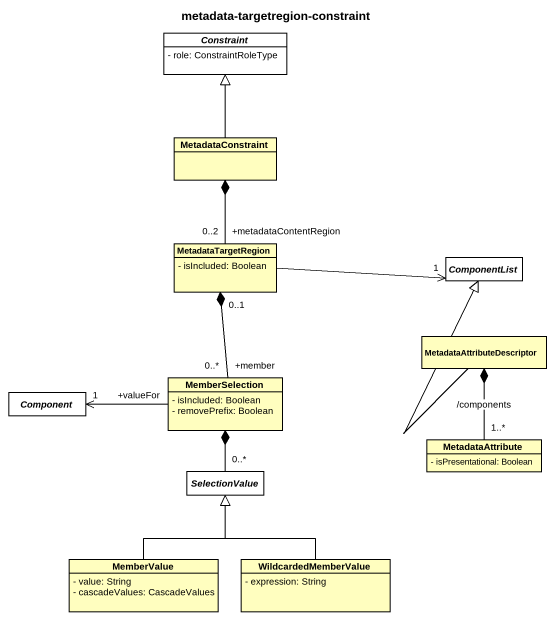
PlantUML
@startuml
title metadata-targetregion-constraint
hide circle
hide empty members
skinparam classAttributeIconSize 0
abstract class Constraint #FFFFFF {
  - role: ConstraintRoleType
}
class MetadataConstraint #FFFEBF
class MetadataTargetRegion #FFFEBF {
  - isIncluded: Boolean
}
abstract class ComponentList #FFFFFF
class MetadataAttributeDescriptor #FFFEBF
abstract class "Component" as Component_ #FFFFFF
class MemberSelection #FFFEBF {
  - isIncluded: Boolean
  - removePrefix: Boolean
}
abstract class SelectionValue #FFFFFF
class MetadataAttribute #FFFEBF {
  - isPresentational: Boolean
}
class MemberValue #FFFEBF {
  - value: String
  - cascadeValues: CascadeValues
}
class WildcardedMemberValue #FFFEBF {
  - expression: String
}
MetadataConstraint -up-|> Constraint
MetadataTargetRegion "+metadataContentRegion\n0..2" -up-* MetadataConstraint
MetadataTargetRegion -right-> "1" ComponentList
MetadataAttributeDescriptor -up-|> ComponentList
MemberSelection "+member\n0..*" -up-* "0..1" MetadataTargetRegion
MemberSelection "+valueFor" -left-> "1" Component_
SelectionValue "0..*" -up-* MemberSelection
MetadataAttribute "1..*" -up-* MetadataAttributeDescriptor : /components
MemberValue -up-|> SelectionValue
WildcardedMemberValue -up-|> SelectionValue
@enduml
